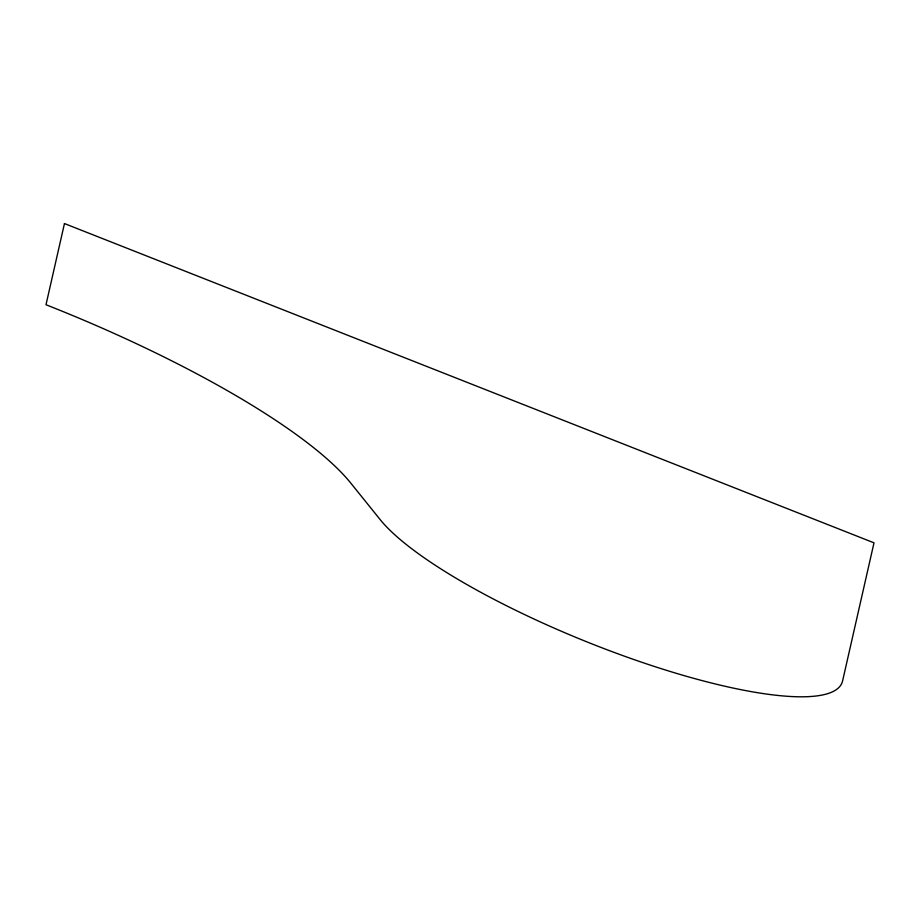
<?xml version="1.0" encoding="UTF-8"?>
<svg xmlns="http://www.w3.org/2000/svg" width="920" height="920" viewBox="0 0 920 920"><rect width="100%" height="100%" fill="white"/><g stroke="black" fill="none" stroke-linecap="round" stroke-linejoin="round"><path stroke-width="1.38" d="M64.457 223.56L46 304.738A362.825 82.237 22 0 1 350.796 483.126L380.224 519.673A253.977 57.569 22 0 0 634.811 659.858A253.977 57.569 22 0 0 842.616 680.834L874 542.834L64.457 223.56"/></g></svg>
